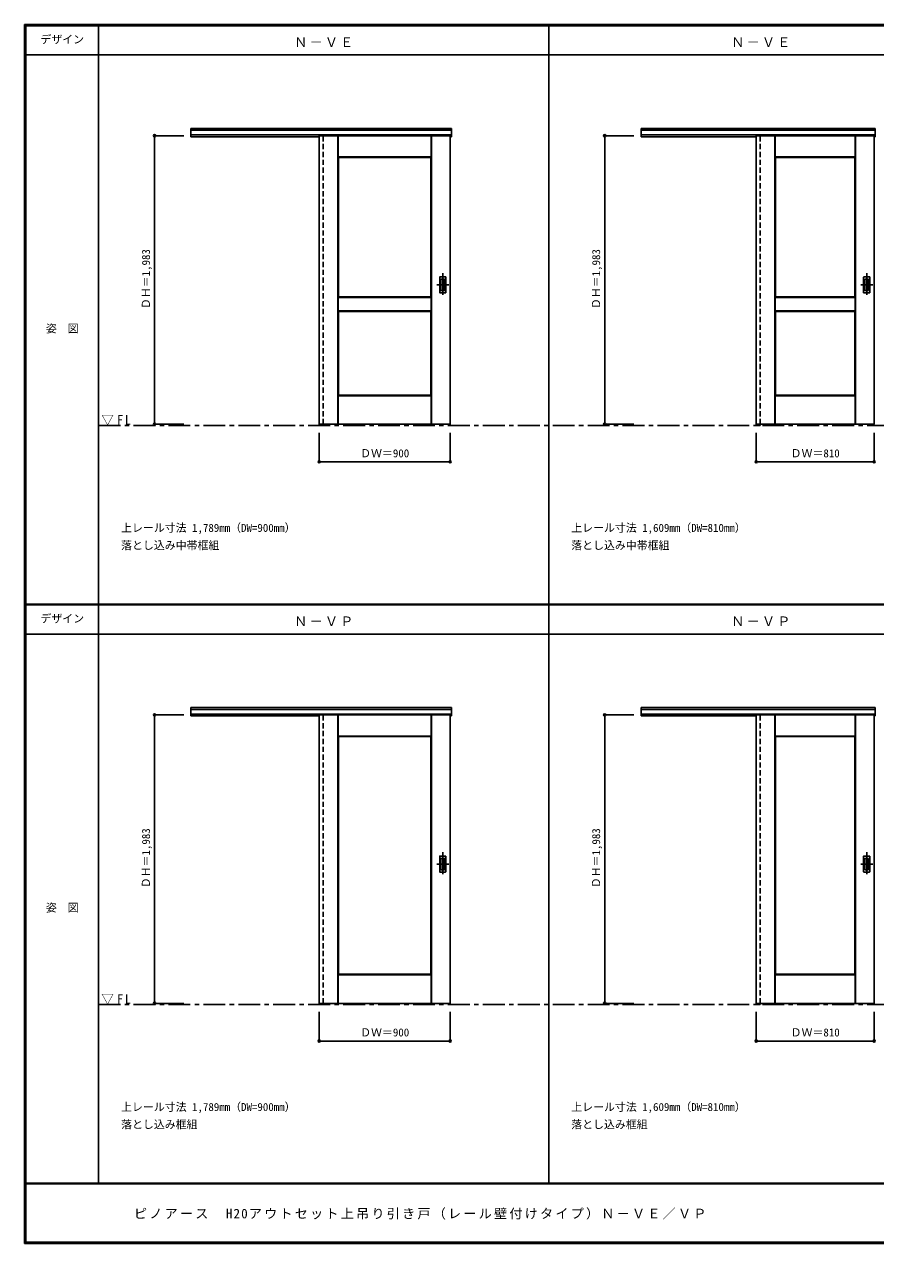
# Model space of a CAD drawing. Units: millimetres, scale not verified. Extents: x -6000 to 5700, y -4307 to 4260.
# Drawn here: x -6000 to -152, y -4205 to 4175 of the extents above; entities that cross this region are included whole.
import ezdxf
from ezdxf.enums import TextEntityAlignment as Align

# ---------------------------------------------------------------- set-up
doc = ezdxf.new("R2010")
doc.units = ezdxf.units.MM
doc.header["$LTSCALE"] = 30
doc.header["$PDMODE"] = 32
doc.header["$PDSIZE"] = 15
doc.linetypes.add('CHAIN1', pattern=[8, 5, -1, 1, -1])
doc.linetypes.add('DASHED1', pattern=[1.8, 1.2, -0.6])
for name, color, linetype in [('0-1_通り芯', 4, 'CHAIN1'), ('0-2_扉', 3, 'Continuous'), ('0-3_仕上げ', 7, 'Continuous'), ('0-4_枠', 3, 'Continuous'), ('0-6_引手', 3, 'Continuous'), ('0-A_文字', 7, 'Continuous'), ('0-B_寸法', 4, 'Continuous'), ('F-1_枠', 6, 'Continuous'), ('F-A_文字', 7, 'Continuous')]:
    doc.layers.add(name, color=color, linetype=linetype)
doc.styles.add('ＭＳ ゴシック', font='')
doc.styles.get('ＭＳ ゴシック').set_extended_font_data('MS Gothic')

msp = doc.modelspace()

# ---------------------------------------------------------------- linework, layer by layer
at = {"layer": '0-1_通り芯'}
for p, q in [((-3125.75, 2465.5), (-3125.75, 2303.5)), ((-213.25, 2465.5), (-213.25, 2303.5)), ((-3084.75, 2384.5), (-3166.75, 2384.5)), ((-172.25, 2384.5), (-254.25, 2384.5)), ((-3125.75, -1515), (-3125.75, -1677)), ((-213.25, -1515), (-213.25, -1677)), ((-3084.75, -1596), (-3166.75, -1596)), ((-172.25, -1596), (-254.25, -1596))]:
    msp.add_line(p, q, dxfattribs=at)
at = {"layer": '0-1_通り芯', "color": 7}
for p, q in [((-5490, 1418), (5690, 1418)), ((-5490, -2562.5), (5690, -2562.5))]:
    msp.add_line(p, q, dxfattribs=at)
at = {"layer": '0-2_扉', "color": 4, "linetype": 'DASHED1'}
for p, q in [((-3974.75, 3410), (-3974.75, 3406)), ((-972.25, 3410), (-972.25, 3406)), ((-3974.75, -570.5), (-3974.75, -574.5)), ((-972.25, -570.5), (-972.25, -574.5))]:
    msp.add_line(p, q, dxfattribs=at)
at = {"layer": '0-2_扉'}
for p, q in [((-3974.75, 3410), (-3974.75, 1427)), ((-3974.75, 3410), (-3074.75, 3410)), ((-972.25, 3410), (-972.25, 1427)), ((-972.25, 3410), (-162.25, 3410)), ((-3974.75, -570.5), (-3974.75, -2553.5)), ((-3974.75, -570.5), (-3074.75, -570.5)), ((-972.25, -570.5), (-972.25, -2553.5)), ((-972.25, -570.5), (-162.25, -570.5))]:
    msp.add_line(p, q, dxfattribs=at)
for points in [[(-3974.75, 1427), (-3074.75, 1427), (-3074.75, 3410)], [(-972.25, 1427), (-162.25, 1427), (-162.25, 3410)], [(-3974.75, -2553.5), (-3074.75, -2553.5), (-3074.75, -570.5)], [(-972.25, -2553.5), (-162.25, -2553.5), (-162.25, -570.5)]]:
    msp.add_lwpolyline(points, dxfattribs=at)
at = {"layer": '0-3_仕上げ'}
for p, q in [((-3846.75, 1427), (-3846.75, 3410)), ((-3845.25, 3262.5), (-3845.25, 3410)), ((-3843.75, 3264), (-3843.75, 3410)), ((-3205.75, 3264), (-3205.75, 3410)), ((-3204.25, 3262.5), (-3204.25, 3410)), ((-3202.75, 1427), (-3202.75, 3410)), ((-844.25, 1427), (-844.25, 3410)), ((-842.75, 3262.5), (-842.75, 3410)), ((-841.25, 3264), (-841.25, 3410)), ((-293.25, 3264), (-293.25, 3410)), ((-291.75, 3262.5), (-291.75, 3410)), ((-290.25, 1427), (-290.25, 3410)), ((-3843.75, 3264), (-3845.25, 3262.5)), ((-3842.75, 3260), (-3845.25, 3262.5)), ((-3205.75, 3264), (-3843.75, 3264)), ((-3204.25, 3262.5), (-3206.75, 3260)), ((-3205.75, 3264), (-3204.25, 3262.5)), ((-841.25, 3264), (-842.75, 3262.5)), ((-840.25, 3260), (-842.75, 3262.5)), ((-293.25, 3264), (-841.25, 3264)), ((-3845.25, 2204.5), (-3845.25, 2299.5)), ((-3205.75, 2298), (-3843.75, 2298)), ((-3843.75, 2206), (-3843.75, 2298)), ((-3206.75, 2302), (-3204.25, 2299.5)), ((-3205.75, 2298), (-3204.25, 2299.5)), ((-3205.75, 2206), (-3205.75, 2298)), ((-842.75, 2204.5), (-842.75, 2299.5)), ((-841.25, 2206), (-841.25, 2298)), ((-293.25, 2298), (-841.25, 2298)), ((-294.25, 2302), (-291.75, 2299.5)), ((-293.25, 2298), (-291.75, 2299.5)), ((-293.25, 2206), (-293.25, 2298)), ((-291.75, 2204.5), (-291.75, 2299.5)), ((-3843.75, 2206), (-3845.25, 2204.5)), ((-3842.75, 2202), (-3845.25, 2204.5)), ((-3843.75, 2206), (-3205.75, 2206)), ((-3204.25, 2204.5), (-3206.75, 2202)), ((-841.25, 2206), (-842.75, 2204.5)), ((-840.25, 2202), (-842.75, 2204.5)), ((-841.25, 2206), (-293.25, 2206)), ((-3845.25, 1427), (-3845.25, 1624.5)), ((-3843.75, 1427), (-3843.75, 1623)), ((-3205.75, 1623), (-3843.75, 1623)), ((-3206.75, 1627), (-3204.25, 1624.5)), ((-3205.75, 1623), (-3204.25, 1624.5)), ((-3205.75, 1427), (-3205.75, 1623)), ((-3204.25, 1427), (-3204.25, 1624.5)), ((-842.75, 1427), (-842.75, 1624.5)), ((-841.25, 1427), (-841.25, 1623)), ((-293.25, 1623), (-841.25, 1623)), ((-294.25, 1627), (-291.75, 1624.5)), ((-293.25, 1623), (-291.75, 1624.5)), ((-293.25, 1427), (-293.25, 1623)), ((-291.75, 1427), (-291.75, 1624.5)), ((-3846.75, -2553.5), (-3846.75, -570.5)), ((-3845.25, -718), (-3845.25, -570.5)), ((-3843.75, -716.5), (-3843.75, -570.5)), ((-3205.75, -716.5), (-3205.75, -570.5)), ((-3204.25, -718), (-3204.25, -570.5)), ((-3202.75, -2553.5), (-3202.75, -570.5)), ((-844.25, -2553.5), (-844.25, -570.5)), ((-842.75, -718), (-842.75, -570.5)), ((-841.25, -716.5), (-841.25, -570.5)), ((-293.25, -716.5), (-293.25, -570.5)), ((-291.75, -718), (-291.75, -570.5)), ((-290.25, -2553.5), (-290.25, -570.5)), ((-3843.75, -716.5), (-3845.25, -718)), ((-3842.75, -720.5), (-3845.25, -718)), ((-3205.75, -716.5), (-3843.75, -716.5)), ((-3204.25, -718), (-3206.75, -720.5)), ((-3205.75, -716.5), (-3204.25, -718)), ((-841.25, -716.5), (-842.75, -718)), ((-840.25, -720.5), (-842.75, -718)), ((-293.25, -716.5), (-841.25, -716.5)), ((-291.75, -718), (-294.25, -720.5)), ((-293.25, -716.5), (-291.75, -718)), ((-3845.25, -2356), (-3842.75, -2353.5)), ((-3845.25, -2553.5), (-3845.25, -2356)), ((-3843.75, -2553.5), (-3843.75, -2357.5)), ((-3206.75, -2353.5), (-3204.25, -2356)), ((-3205.75, -2357.5), (-3204.25, -2356)), ((-3205.75, -2553.5), (-3205.75, -2357.5)), ((-3204.25, -2553.5), (-3204.25, -2356)), ((-842.75, -2553.5), (-842.75, -2356)), ((-841.25, -2553.5), (-841.25, -2357.5)), ((-294.25, -2353.5), (-291.75, -2356)), ((-293.25, -2357.5), (-291.75, -2356)), ((-291.75, -2553.5), (-291.75, -2356))]:
    msp.add_line(p, q, dxfattribs=at)
at = {"layer": '0-3_仕上げ', "color": 3}
for p, q in [((-3206.75, 3260), (-3842.75, 3260)), ((-3842.75, 2302), (-3842.75, 3260)), ((-3206.75, 2302), (-3206.75, 3260)), ((-840.25, 2302), (-840.25, 3260)), ((-294.25, 3260), (-840.25, 3260)), ((-294.25, 2302), (-294.25, 3260)), ((-3206.75, 2302), (-3842.75, 2302)), ((-294.25, 2302), (-840.25, 2302)), ((-3842.75, 1627), (-3842.75, 2202)), ((-3842.75, 2202), (-3206.75, 2202)), ((-3206.75, 1627), (-3206.75, 2202)), ((-840.25, 2202), (-840.25, 1627)), ((-3206.75, 1627), (-3842.75, 1627)), ((-294.25, 1627), (-840.25, 1627)), ((-3842.75, -2353.5), (-3842.75, -720.5)), ((-3206.75, -720.5), (-3842.75, -720.5)), ((-3206.75, -2353.5), (-3206.75, -720.5)), ((-840.25, -2353.5), (-840.25, -720.5)), ((-294.25, -720.5), (-840.25, -720.5)), ((-294.25, -2353.5), (-294.25, -720.5)), ((-3206.75, -2353.5), (-3842.75, -2353.5)), ((-294.25, -2353.5), (-840.25, -2353.5))]:
    msp.add_line(p, q, dxfattribs=at)
at = {"layer": '0-3_仕上げ'}
for points in [[(-293.25, 3264), (-291.75, 3262.5), (-294.25, 3260)], [(-3843.75, 2298), (-3845.25, 2299.5), (-3842.75, 2302)], [(-3205.75, 2206), (-3204.25, 2204.5), (-3204.25, 2299.5)], [(-841.25, 2298), (-842.75, 2299.5), (-840.25, 2302)], [(-293.25, 2206), (-291.75, 2204.5), (-294.25, 2202)], [(-3843.75, 1623), (-3845.25, 1624.5), (-3842.75, 1627)], [(-841.25, 1623), (-842.75, 1624.5), (-840.25, 1627)], [(-3205.75, -2357.5), (-3843.75, -2357.5), (-3845.25, -2356)], [(-293.25, -2553.5), (-293.25, -2357.5), (-841.25, -2357.5), (-842.75, -2356), (-840.25, -2353.5)]]:
    msp.add_lwpolyline(points, dxfattribs=at)
at = {"layer": '0-3_仕上げ', "color": 3}
msp.add_lwpolyline([(-840.25, 2202), (-294.25, 2202), (-294.25, 1627)], dxfattribs=at)
at = {"layer": '0-4_枠'}
for p, q in [((-4855.75, 3460), (-3066.75, 3460)), ((-4855.75, 3403), (-4855.75, 3460)), ((-4855.75, 3447), (-3066.75, 3447)), ((-3066.75, 3403), (-3066.75, 3460)), ((-1763.25, 3460), (-154.25, 3460)), ((-1763.25, 3403), (-1763.25, 3460)), ((-1763.25, 3447), (-154.25, 3447)), ((-154.25, 3403), (-154.25, 3460)), ((-4855.75, 3415), (-3066.75, 3415)), ((-4855.75, 3403), (-3974.75, 3403)), ((-3975.75, 3415), (-3975.75, 1418)), ((-3947.75, 3410), (-3947.75, 3415)), ((-3074.75, 3403), (-3066.75, 3403)), ((-1763.25, 3415), (-154.25, 3415)), ((-1763.25, 3403), (-972.25, 3403)), ((-973.25, 3415), (-973.25, 1418)), ((-945.25, 3410), (-945.25, 3415)), ((-162.25, 3403), (-154.25, 3403)), ((-3947.75, 1427), (-3947.75, 1418)), ((-945.25, 1427), (-945.25, 1418)), ((-3975.75, 1418), (-3947.75, 1418)), ((-973.25, 1418), (-945.25, 1418)), ((-4855.75, -520.5), (-3066.75, -520.5)), ((-4855.75, -577.5), (-4855.75, -520.5)), ((-4855.75, -533.5), (-3066.75, -533.5)), ((-4855.75, -565.5), (-3066.75, -565.5)), ((-4855.75, -577.5), (-3974.75, -577.5)), ((-3975.75, -565.5), (-3975.75, -2562.5)), ((-3947.75, -570.5), (-3947.75, -565.5)), ((-3074.75, -577.5), (-3066.75, -577.5)), ((-3066.75, -577.5), (-3066.75, -520.5)), ((-1763.25, -520.5), (-154.25, -520.5)), ((-1763.25, -577.5), (-1763.25, -520.5)), ((-1763.25, -533.5), (-154.25, -533.5)), ((-1763.25, -565.5), (-154.25, -565.5)), ((-1763.25, -577.5), (-972.25, -577.5)), ((-973.25, -565.5), (-973.25, -2562.5)), ((-945.25, -570.5), (-945.25, -565.5)), ((-162.25, -577.5), (-154.25, -577.5)), ((-154.25, -577.5), (-154.25, -520.5)), ((-3975.75, -2562.5), (-3947.75, -2562.5)), ((-3947.75, -2553.5), (-3947.75, -2562.5)), ((-973.25, -2562.5), (-945.25, -2562.5)), ((-945.25, -2553.5), (-945.25, -2562.5))]:
    msp.add_line(p, q, dxfattribs=at)
at = {"layer": '0-4_枠', "color": 4, "linetype": 'DASHED1'}
for p, q in [((-3947.75, 1427), (-3947.75, 3410)), ((-945.25, 1427), (-945.25, 3410)), ((-3947.75, -2553.5), (-3947.75, -570.5)), ((-945.25, -2553.5), (-945.25, -570.5))]:
    msp.add_line(p, q, dxfattribs=at)
at = {"layer": '0-6_引手'}
for p, q in [((-3146.75, 2438), (-3146.75, 2331)), ((-3145.25, 2439.5), (-3106.25, 2439.5)), ((-3104.75, 2331), (-3104.75, 2438)), ((-234.25, 2438), (-234.25, 2331)), ((-232.75, 2439.5), (-193.75, 2439.5)), ((-192.25, 2331), (-192.25, 2438)), ((-3145.25, 2329.5), (-3106.25, 2329.5)), ((-232.75, 2329.5), (-193.75, 2329.5)), ((-3146.75, -1542.5), (-3146.75, -1649.5)), ((-3145.25, -1541), (-3106.25, -1541)), ((-3104.75, -1649.5), (-3104.75, -1542.5)), ((-234.25, -1542.5), (-234.25, -1649.5)), ((-232.75, -1541), (-193.75, -1541)), ((-192.25, -1649.5), (-192.25, -1542.5)), ((-3145.25, -1651), (-3106.25, -1651)), ((-232.75, -1651), (-193.75, -1651))]:
    msp.add_line(p, q, dxfattribs=at)
at = {"layer": '0-6_引手', "color": 7}
for p, q in [((-3138.25, 2422), (-3138.25, 2347)), ((-3136.75, 2423.5), (-3114.75, 2423.5)), ((-3113.25, 2347), (-3113.25, 2422)), ((-225.75, 2422), (-225.75, 2347)), ((-224.25, 2423.5), (-202.25, 2423.5)), ((-200.75, 2347), (-200.75, 2422)), ((-3136.75, 2345.5), (-3114.75, 2345.5)), ((-224.25, 2345.5), (-202.25, 2345.5)), ((-3138.25, -1558.5), (-3138.25, -1633.5)), ((-3136.75, -1557), (-3114.75, -1557)), ((-3113.25, -1633.5), (-3113.25, -1558.5)), ((-225.75, -1558.5), (-225.75, -1633.5)), ((-224.25, -1557), (-202.25, -1557)), ((-200.75, -1633.5), (-200.75, -1558.5)), ((-3136.75, -1635), (-3114.75, -1635)), ((-224.25, -1635), (-202.25, -1635))]:
    msp.add_line(p, q, dxfattribs=at)
at = {"layer": '0-6_引手'}
for centre, start, end in [((-3145.25, 2438), 90, 180), ((-3106.25, 2438), 0, 90), ((-232.75, 2438), 90, 180), ((-193.75, 2438), 0, 90), ((-3145.25, 2331), 180, 270), ((-3106.25, 2331), 270, 0), ((-232.75, 2331), 180, 270), ((-193.75, 2331), 270, 0), ((-3145.25, -1542.5), 90, 180), ((-3106.25, -1542.5), 0, 90), ((-232.75, -1542.5), 90, 180), ((-193.75, -1542.5), 0, 90), ((-3145.25, -1649.5), 180, 270), ((-3106.25, -1649.5), 270, 0), ((-232.75, -1649.5), 180, 270), ((-193.75, -1649.5), 270, 0)]:
    msp.add_arc(centre, 1.5, start, end, dxfattribs=at)
at = {"layer": '0-6_引手', "color": 7}
for centre, start, end in [((-3136.75, 2422), 90, 180), ((-3136.75, 2347), 180, 270), ((-3114.75, 2422), 0, 90), ((-3114.75, 2347), 270, 0), ((-224.25, 2422), 90, 180), ((-224.25, 2347), 180, 270), ((-202.25, 2422), 0, 90), ((-202.25, 2347), 270, 0), ((-3136.75, -1558.5), 90, 180), ((-3114.75, -1558.5), 0, 90), ((-224.25, -1558.5), 90, 180), ((-202.25, -1558.5), 0, 90), ((-3136.75, -1633.5), 180, 270), ((-3114.75, -1633.5), 270, 0), ((-224.25, -1633.5), 180, 270), ((-202.25, -1633.5), 270, 0)]:
    msp.add_arc(centre, 1.5, start, end, dxfattribs=at)
at = {"layer": '0-B_寸法'}
for p, q in [((-5105.75, 3410), (-5105.75, 1427)), ((-5105.75, 3410), (-4905.75, 3410)), ((-2013.25, 3410), (-2013.25, 1427)), ((-2013.25, 3410), (-1813.25, 3410)), ((-5105.75, 1427), (-4905.75, 1427)), ((-2013.25, 1427), (-1813.25, 1427)), ((-3974.75, 1168), (-3974.75, 1368)), ((-3074.75, 1168), (-3074.75, 1368)), ((-972.25, 1168), (-972.25, 1368)), ((-162.25, 1168), (-162.25, 1368)), ((-3074.75, 1168), (-3974.75, 1168)), ((-162.25, 1168), (-972.25, 1168)), ((-5105.75, -570.5), (-5105.75, -2553.5)), ((-5105.75, -570.5), (-4905.75, -570.5)), ((-2013.25, -570.5), (-2013.25, -2553.5)), ((-2013.25, -570.5), (-1813.25, -570.5)), ((-5105.75, -2553.5), (-4905.75, -2553.5)), ((-2013.25, -2553.5), (-1813.25, -2553.5)), ((-3974.75, -2812.5), (-3974.75, -2612.5)), ((-3074.75, -2812.5), (-3074.75, -2612.5)), ((-972.25, -2812.5), (-972.25, -2612.5)), ((-162.25, -2812.5), (-162.25, -2612.5)), ((-3074.75, -2812.5), (-3974.75, -2812.5)), ((-162.25, -2812.5), (-972.25, -2812.5))]:
    msp.add_line(p, q, dxfattribs=at)
at = {"layer": '0-B_寸法', "color": 7}
for p in [(-5105.75, 3410), (-2013.25, 3410), (-5105.75, 1427), (-2013.25, 1427), (-3974.75, 1168), (-3074.75, 1168), (-972.25, 1168), (-162.25, 1168), (-5105.75, -570.5), (-2013.25, -570.5), (-5105.75, -2553.5), (-2013.25, -2553.5), (-3974.75, -2812.5), (-3074.75, -2812.5), (-972.25, -2812.5), (-162.25, -2812.5)]:
    msp.add_point(p, dxfattribs=at)
at = {"layer": 'F-1_枠'}
for p, q in [((-6000, 4175), (5700, 4175)), ((-6000, 4175), (-6000, -4205)), ((-6000, 4170), (5700, 4170)), ((-6000, 4165), (5700, 4165)), ((-5995, 4175), (-5995, -4205)), ((-5990, 4175), (-5990, -4205)), ((-5490, 4175), (-5490, -3790)), ((-2397.5, -3790), (-2397.5, 4175)), ((-6000, 3965), (5700, 3965)), ((-6000, 190.5), (5700, 190.5)), ((-6000, 187.5), (5700, 187.5)), ((-6000, 184.5), (5700, 184.5)), ((-6000, -15.5), (5700, -15.5)), ((5700, -3790), (-6000, -3790)), ((5700, -3795), (-6000, -3795)), ((5700, -4195), (-6000, -4195)), ((5700, -4200), (-6000, -4200)), ((5700, -4205), (-6000, -4205))]:
    msp.add_line(p, q, dxfattribs=at)

# ---------------------------------------------------------------- texts
at = {"layer": '0-A_文字', "style": 'ＭＳ ゴシック'}
for s, p in [('上レール寸法 1,789mm（DW=900mm）', (-5335.75, 670.5)), ('上レール寸法 1,609mm（DW=810mm）', (-2243.25, 670.5)), ('落とし込み中帯框組', (-5335.75, 550.5)), ('落とし込み中帯框組', (-2243.25, 550.5)), ('上レール寸法 1,789mm（DW=900mm）', (-5335.75, -3310)), ('上レール寸法 1,609mm（DW=810mm）', (-2243.25, -3310)), ('落とし込み框組', (-5335.75, -3430)), ('落とし込み框組', (-2243.25, -3430))]:
    msp.add_text(s, height=54.99, dxfattribs=at).set_placement(p, align=Align.BOTTOM_LEFT)
at = {"layer": '0-A_文字', "char_height": 65.98, "attachment_point": 7, "style": 'ＭＳ ゴシック'}
for s, insert in [('\\T1.17;Ｎ－ＶＥ', (-4146.25, 4020)), ('\\T1.17;Ｎ－ＶＥ', (-1143.75, 4020)), ('\\T1.26;\\W0.95;▽FL', (-5471.25, 1418)), ('\\T1.17;Ｎ－ＶＰ', (-4146.25, 39.5)), ('\\T1.17;Ｎ－ＶＰ', (-1143.75, 39.5)), ('\\T1.26;\\W0.95;▽FL', (-5471.25, -2562.5))]:
    msp.add_mtext(s, dxfattribs=dict(at, insert=insert))
at = {"layer": '0-B_寸法', "color": 7, "style": 'ＭＳ ゴシック'}
for p in [(-5120.75, 2218.25), (-2028.25, 2218.25), (-5120.75, -1762.25), (-2028.25, -1762.25)]:
    msp.add_text('ＤＨ＝1,983', height=54.99, rotation=90, dxfattribs=at).set_placement(p, align=Align.BOTTOM_LEFT)
for s, p in [('ＤＷ＝900', (-3693.5, 1183)), ('ＤＷ＝810', (-736, 1183)), ('ＤＷ＝900', (-3693.5, -2797.5)), ('ＤＷ＝810', (-736, -2797.5))]:
    msp.add_text(s, height=54.99, dxfattribs=at).set_placement(p, align=Align.BOTTOM_LEFT)
at = {"layer": 'F-A_文字', "style": 'ＭＳ ゴシック'}
for s, p in [('デザイン', (-5890, 4027.5)), ('姿\u3000図', (-5852.5, 2040.25)), ('デザイン', (-5890, 47)), ('姿\u3000図', (-5852.5, -1940.25))]:
    msp.add_text(s, height=54.99, dxfattribs=at).set_placement(p, align=Align.BOTTOM_LEFT)
at = {"layer": 'F-A_文字', "insert": (-5247.55, -4040), "char_height": 65.98, "attachment_point": 7, "style": 'ＭＳ ゴシック'}
msp.add_mtext('\\T1.17;ピノアース\u3000H20アウトセット上吊り引き戸（レール壁付けタイプ）Ｎ－ＶＥ／ＶＰ', dxfattribs=at)

doc.saveas('drawing.dxf')
